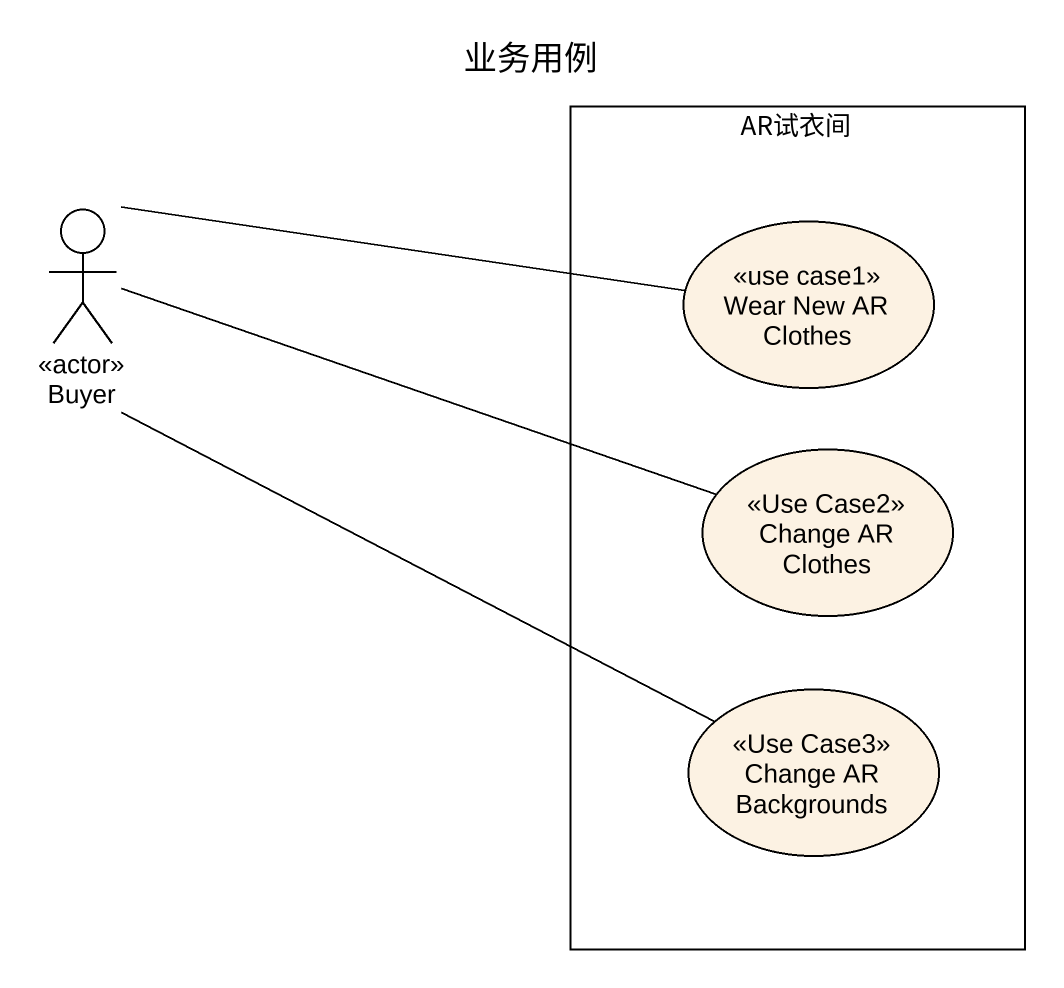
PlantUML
@startuml
title 业务用例
rectangle AR试衣间 {
  usecase "Wear New AR Clothes" as Wear_New_AR_Clothes <<use case1>>
  usecase "Change AR Clothes" as Change_AR_Clothes <<Use Case2>>
  usecase "Change AR Backgrounds" as Change_AR_Backgrounds <<Use Case3>>
}
actor Buyer <<actor>>
Buyer -right- Wear_New_AR_Clothes
Buyer -right- Change_AR_Clothes
Buyer -right- Change_AR_Backgrounds
@enduml
